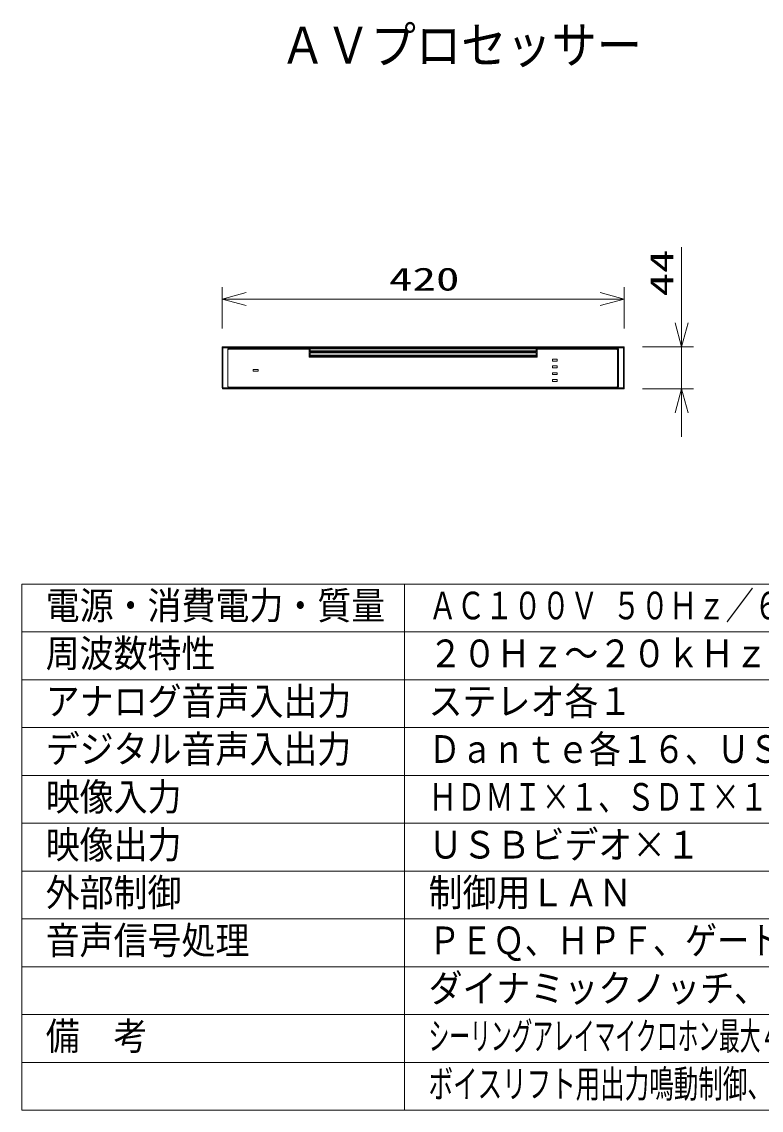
# Model space of a CAD drawing. Units: millimetres on the paper. Extents: x -62 to 64, y -59 to 59.
# Drawn here: x -62.5 to 14.7, y -54.6 to 59.2 of the extents above; entities that cross this region are included whole.
import ezdxf
from ezdxf.enums import TextEntityAlignment as Align

# ---------------------------------------------------------------- set-up
doc = ezdxf.new("R2010")
doc.units = ezdxf.units.MM
for name, color, linetype, lineweight in [('0-0_MOJI1', 7, 'Continuous', 9), ('0-2_WAKU', 4, 'Continuous', 9), ('0-3_GAIKEI', 4, 'Continuous', 9), ('0-4_SUNPO', 7, 'Continuous', 9), ('0-5_0', 7, 'Continuous', 9)]:
    doc.layers.add(name, color=color, linetype=linetype, lineweight=lineweight)
doc.styles.add('ＭＳ ゴシック', font='')
doc.styles.get('ＭＳ ゴシック').set_extended_font_data('MS Gothic')

# ---------------------------------------------------------------- blocks, each defined once
blk = doc.blocks.new('_Open30')
at = {"layer": '0-5_0'}
blk.add_line((0, 0), (-1, 0), dxfattribs=at)
blk.add_lwpolyline([(-1, 0.2679), (0, 0), (-1, -0.2679)], dxfattribs=at)

msp = doc.modelspace()

# ---------------------------------------------------------------- linework, layer by layer
at = {"layer": '0-2_WAKU', "color": 3}
for p, q in [((-62.5, -54.6), (-62.5, 0.4)), ((-62.5, 0.4), (62.5, 0.4)), ((-22.5, -54.6), (-22.5, 0.4)), ((-62.5, -54.6), (62.5, -54.6))]:
    msp.add_line(p, q, dxfattribs=at)
at = {"layer": '0-2_WAKU'}
for p, q in [((-62.5, -4.6), (62.5, -4.6)), ((-62.5, -9.6), (62.5, -9.6)), ((-62.5, -14.6), (62.5, -14.6)), ((-62.5, -19.6), (62.5, -19.6)), ((-62.5, -24.6), (62.5, -24.6)), ((-62.5, -29.6), (62.5, -29.6)), ((-62.5, -34.6), (62.5, -34.6)), ((-62.5, -39.6), (62.5, -39.6)), ((-62.5, -44.6), (62.5, -44.6)), ((-62.5, -49.6), (62.5, -49.6))]:
    msp.add_line(p, q, dxfattribs=at)
at = {"layer": '0-3_GAIKEI'}
for p, q in [((-41.566, 25.116), (-41.566, 20.976)), ((-41.546, 25.078), (0.414, 25.078)), ((-41.496, 20.796), (-41.496, 25.196)), ((-41.496, 25.128), (0.364, 25.128)), ((0.364, 20.796), (0.364, 25.196)), ((0.434, 20.976), (0.434, 25.116)), ((-41.546, 24.823), (-41.566, 24.823)), ((-41.546, 24.246), (-41.566, 24.246)), ((-40.969, 24.946), (-40.965, 24.946)), ((-40.969, 21.046), (-40.969, 24.946)), ((-40.966, 24.876), (-40.966, 21.066)), ((-40.965, 24.884), (-40.965, 24.946)), ((-40.916, 24.999), (-40.916, 24.996)), ((-32.416, 24.999), (-40.916, 24.999)), ((-40.896, 24.946), (-32.536, 24.946)), ((-32.466, 24.876), (-32.466, 24.156)), ((-8.716, 24.999), (-32.416, 24.999)), ((-32.416, 24.106), (-8.716, 24.106)), ((-32.366, 24.662), (-32.366, 24.946)), ((-32.361, 24.946), (-32.366, 24.946)), ((-32.366, 24.662), (-32.356, 24.687)), ((-32.366, 24.662), (-32.202, 24.662)), ((-32.366, 24.2), (-32.366, 24.617)), ((-32.366, 24.617), (-8.766, 24.617)), ((-32.366, 24.2), (-32.356, 24.225)), ((-32.366, 24.2), (-18.252, 24.2)), ((-32.355, 24.326), (-32.365, 24.58)), ((-32.365, 24.58), (-8.766, 24.58)), ((-32.361, 24.946), (-32.355, 24.788)), ((-32.356, 24.687), (-8.776, 24.687)), ((-32.356, 24.225), (-8.776, 24.225)), ((-32.355, 24.788), (-8.776, 24.788)), ((-32.355, 24.717), (-32.355, 24.76)), ((-32.355, 24.76), (-8.777, 24.76)), ((-32.355, 24.717), (-8.777, 24.717)), ((-32.355, 24.326), (-8.776, 24.326)), ((-32.355, 24.255), (-32.355, 24.296)), ((-32.355, 24.296), (-8.777, 24.296)), ((-32.355, 24.255), (-8.777, 24.255)), ((-32.199, 24.676), (-32.202, 24.662)), ((-32.202, 24.662), (-29.967, 24.662)), ((-32.199, 24.214), (-32.202, 24.2)), ((-32.199, 24.676), (-29.97, 24.676)), ((-32.199, 24.214), (-29.97, 24.214)), ((-29.97, 24.676), (-29.967, 24.662)), ((-29.97, 24.214), (-29.967, 24.2)), ((-29.967, 24.662), (-29.839, 24.662)), ((-29.836, 24.676), (-29.839, 24.662)), ((-29.839, 24.662), (-27.605, 24.662)), ((-29.836, 24.214), (-29.839, 24.2)), ((-29.836, 24.676), (-27.608, 24.676)), ((-29.836, 24.214), (-27.608, 24.214)), ((-27.876, 24.662), (-27.876, 24.676)), ((-27.876, 24.2), (-27.876, 24.214)), ((-27.776, 24.662), (-27.776, 24.676)), ((-27.776, 24.2), (-27.776, 24.214)), ((-27.608, 24.676), (-27.605, 24.662)), ((-27.608, 24.214), (-27.605, 24.2)), ((-27.605, 24.662), (-27.477, 24.662)), ((-27.474, 24.676), (-27.477, 24.662)), ((-27.477, 24.662), (-25.242, 24.662)), ((-27.474, 24.214), (-27.477, 24.2)), ((-27.474, 24.676), (-25.245, 24.676)), ((-27.474, 24.214), (-25.245, 24.214)), ((-27.068, 24.2), (-27.056, 24.214)), ((-26.636, 24.676), (-26.65, 24.662)), ((-25.929, 24.209), (-25.936, 24.214)), ((-25.245, 24.676), (-25.242, 24.662)), ((-25.245, 24.214), (-25.242, 24.2)), ((-25.242, 24.662), (-25.114, 24.662)), ((-25.111, 24.676), (-25.114, 24.662)), ((-25.114, 24.662), (-22.816, 24.662)), ((-25.111, 24.214), (-25.114, 24.2)), ((-25.111, 24.676), (-22.883, 24.676)), ((-25.111, 24.214), (-22.883, 24.214)), ((-24.898, 24.676), (-24.869, 24.662)), ((-24.716, 24.676), (-24.702, 24.662)), ((-24.458, 24.2), (-24.454, 24.214)), ((-23.576, 24.676), (-23.576, 24.662)), ((-23.576, 24.214), (-23.576, 24.2)), ((-23.476, 24.676), (-23.476, 24.662)), ((-23.476, 24.214), (-23.476, 24.2)), ((-22.883, 24.676), (-22.88, 24.662)), ((-22.883, 24.214), (-22.88, 24.2)), ((-22.816, 24.662), (-18.252, 24.662)), ((-18.249, 24.676), (-18.252, 24.662)), ((-18.252, 24.662), (-16.017, 24.662)), ((-18.249, 24.214), (-18.252, 24.2)), ((-16.017, 24.2), (-18.252, 24.2)), ((-18.249, 24.676), (-16.02, 24.676)), ((-18.249, 24.214), (-16.02, 24.214)), ((-16.566, 24.2), (-16.566, 24.214)), ((-16.346, 24.214), (-16.346, 24.2)), ((-16.066, 24.2), (-16.066, 24.214)), ((-16.02, 24.676), (-16.017, 24.662)), ((-16.02, 24.214), (-16.017, 24.2)), ((-16.017, 24.662), (-15.889, 24.662)), ((-16.017, 24.2), (-15.889, 24.2)), ((-15.886, 24.676), (-15.889, 24.662)), ((-15.889, 24.662), (-13.655, 24.662)), ((-15.886, 24.214), (-15.889, 24.2)), ((-13.655, 24.2), (-15.889, 24.2)), ((-15.886, 24.676), (-13.658, 24.676)), ((-15.886, 24.214), (-13.658, 24.214)), ((-15.846, 24.214), (-15.846, 24.2)), ((-15.566, 24.2), (-15.566, 24.214)), ((-15.346, 24.214), (-15.346, 24.2)), ((-15.066, 24.2), (-15.066, 24.214)), ((-14.846, 24.214), (-14.846, 24.2)), ((-13.658, 24.676), (-13.655, 24.662)), ((-13.658, 24.214), (-13.655, 24.2)), ((-13.655, 24.662), (-13.527, 24.662)), ((-13.655, 24.2), (-13.527, 24.2)), ((-13.524, 24.676), (-13.527, 24.662)), ((-13.527, 24.662), (-11.292, 24.662)), ((-13.524, 24.214), (-13.527, 24.2)), ((-11.292, 24.2), (-13.527, 24.2)), ((-13.524, 24.676), (-11.295, 24.676)), ((-13.524, 24.214), (-11.295, 24.214)), ((-11.295, 24.676), (-11.292, 24.662)), ((-11.295, 24.214), (-11.292, 24.2)), ((-11.292, 24.662), (-11.164, 24.662)), ((-11.292, 24.2), (-11.164, 24.2)), ((-11.161, 24.676), (-11.164, 24.662)), ((-11.164, 24.662), (-8.93, 24.662)), ((-11.161, 24.214), (-11.164, 24.2)), ((-8.93, 24.2), (-11.164, 24.2)), ((-11.161, 24.676), (-8.933, 24.676)), ((-11.161, 24.214), (-8.933, 24.214)), ((-10.468, 24.2), (-10.466, 24.214)), ((-10.257, 24.2), (-10.255, 24.214)), ((-10.115, 24.2), (-10.102, 24.214)), ((-9.907, 24.676), (-9.906, 24.662)), ((-8.933, 24.676), (-8.93, 24.662)), ((-8.933, 24.214), (-8.93, 24.2)), ((-8.93, 24.662), (-8.766, 24.662)), ((-8.93, 24.2), (-8.766, 24.2)), ((-8.777, 24.717), (-8.777, 24.76)), ((-8.777, 24.255), (-8.777, 24.296)), ((-8.771, 24.946), (-8.776, 24.788)), ((-8.766, 24.662), (-8.776, 24.687)), ((-8.776, 24.326), (-8.766, 24.58)), ((-8.766, 24.2), (-8.776, 24.225)), ((-8.771, 24.946), (-8.766, 24.946)), ((-8.766, 24.662), (-8.766, 24.946)), ((-8.766, 24.2), (-8.766, 24.617)), ((-8.716, 24.999), (-8.716, 24.996)), ((-0.216, 24.999), (-8.716, 24.999)), ((-8.666, 24.156), (-8.666, 24.876)), ((-8.596, 24.946), (-0.336, 24.946)), ((-7.056, 23.908), (-7.056, 23.708)), ((-7.056, 23.908), (-6.556, 23.908)), ((-6.556, 23.708), (-6.556, 23.908)), ((-0.266, 21.066), (-0.266, 24.876)), ((-0.163, 24.946), (-0.166, 24.946)), ((-0.163, 21.046), (-0.163, 24.946)), ((0.434, 24.823), (0.414, 24.823)), ((0.434, 24.246), (0.414, 24.246)), ((-41.551, 23.036), (-41.546, 23.035)), ((-41.551, 22.956), (-41.546, 22.957)), ((-38.316, 22.846), (-38.316, 22.646)), ((-38.316, 22.846), (-37.816, 22.846)), ((-37.816, 22.646), (-37.816, 22.846)), ((-6.556, 23.708), (-7.056, 23.708)), ((-7.056, 23.2), (-7.056, 23)), ((-7.056, 23.2), (-6.556, 23.2)), ((-6.556, 23), (-7.056, 23)), ((-6.556, 23), (-6.556, 23.2)), ((0.419, 23.036), (0.414, 23.035)), ((0.419, 22.956), (0.414, 22.957)), ((0.419, 23.075), (0.42, 23.068)), ((-41.566, 21.747), (-41.546, 21.747)), ((-37.816, 22.646), (-38.316, 22.646)), ((-7.056, 22.492), (-7.056, 22.292)), ((-7.056, 22.492), (-6.556, 22.492)), ((-6.556, 22.292), (-7.056, 22.292)), ((-7.056, 21.784), (-7.056, 21.584)), ((-7.056, 21.784), (-6.556, 21.784)), ((-6.556, 22.292), (-6.556, 22.492)), ((-6.556, 21.584), (-6.556, 21.784)), ((0.414, 21.747), (0.434, 21.747)), ((-41.546, 21.17), (-41.566, 21.17)), ((-41.546, 20.914), (0.414, 20.914)), ((-41.496, 20.864), (0.364, 20.864)), ((-40.969, 21.046), (-40.965, 21.046)), ((-40.965, 21.046), (-40.965, 21.058)), ((-40.916, 20.993), (-0.216, 20.993)), ((-0.336, 20.996), (-40.896, 20.996)), ((-21.278, 20.796), (-21.267, 20.818)), ((-21.266, 20.796), (-21.266, 20.818)), ((-21.187, 20.82), (-19.944, 20.82)), ((-21.074, 20.796), (-21.074, 20.82)), ((-20.057, 20.796), (-20.057, 20.82)), ((-19.866, 20.818), (-19.866, 20.796)), ((-19.853, 20.796), (-19.864, 20.818)), ((-6.556, 21.584), (-7.056, 21.584)), ((-0.328, 20.996), (-0.216, 20.996)), ((-0.216, 20.993), (-0.216, 20.996)), ((0.434, 21.17), (0.414, 21.17))]:
    msp.add_line(p, q, dxfattribs=at)
at = {"layer": '0-3_GAIKEI', "color": 7}
for p, q in [((-41.546, 20.846), (-41.546, 25.146)), ((-41.496, 25.196), (0.364, 25.196)), ((0.414, 20.846), (0.414, 25.146)), ((-21.074, 20.796), (-41.496, 20.796)), ((-19.853, 20.796), (-21.074, 20.796)), ((0.364, 20.796), (-19.853, 20.796))]:
    msp.add_line(p, q, dxfattribs=at)
at = {"layer": '0-3_GAIKEI'}
for points in [[(-32.416, 24.999), (-32.416, 24.996), (-40.916, 24.996)], [(-0.216, 24.999), (-0.216, 24.996), (-8.716, 24.996)], [(-0.163, 21.046), (-0.166, 21.046), (-0.166, 24.946)], [(-40.916, 20.993), (-40.916, 20.996), (-40.903, 20.996)]]:
    msp.add_lwpolyline(points, dxfattribs=at)
for centre, radius in [((-41.551, 23.036), 0.0006), ((0.419, 22.956), 0.0006), ((-21.266, 20.817), 0.0011), ((-19.865, 20.817), 0.0011)]:
    msp.add_circle(centre, radius, dxfattribs=at)
for centre, radius, start, end in [((-41.486, 25.116), 0.08, 122.83979, 180), ((-41.486, 25.116), 0.08, 90, 97.13895), ((0.354, 25.116), 0.08, 82.86105, 90), ((0.354, 25.116), 0.08, 0, 57.16021), ((-40.916, 24.946), 0.0528, 90, 180), ((-40.916, 24.946), 0.0496, 90, 180), ((-40.896, 24.876), 0.07, 90, 180), ((-32.536, 24.876), 0.07, 0, 90), ((-32.416, 24.156), 0.05, 180, 270), ((-32.416, 24.944), 0.0551, 1.94, 90), ((-32.416, 24.946), 0.05, 0, 90), ((-31.322, 24.614), 1.044, 179.83811, 181.87802), ((-33.228, 24.762), 0.873, 359.8733, 1.71918), ((-32.643, 24.709), 0.289, 355.5643, 1.50285), ((-33.19, 24.299), 0.835, 359.8381, 1.87802), ((-32.643, 24.247), 0.289, 355.5643, 1.50285), ((-27.276, 24.036), 0.2, 116.92797, 124.84393), ((-25.676, 23.036), 1.875, 141.06528, 141.6199), ((-25.676, 23.036), 1.875, 118.98537, 119.8669), ((-25.972, 24.725), 0.1, 209.33992, 219.16675), ((-25.676, 23.036), 1.2, 100.90891, 104.04193), ((-25.676, 23.036), 1.2, 75.95807, 79.09109), ((-25.676, 23.036), 1.875, 60.1331, 61.01463), ((-24.076, 24.636), 0.2, 168.42077, 172.53859), ((-24.076, 24.636), 0.15, 164.4766, 170.02922), ((-25.676, 23.036), 1.875, 38.3801, 38.93472), ((-24.076, 24.036), 0.2, 55.15607, 63.07203), ((-24.076, 24.636), 0.15, 9.97078, 15.5234), ((-24.076, 24.636), 0.2, 7.46141, 11.57923), ((-9.94, 24.245), 0.493, 119.07663, 122.30131), ((-9.506, 23.472), 0.758, 101.87939, 106.27701), ((-7.904, 24.762), 0.873, 178.28082, 180.1267), ((-8.488, 24.709), 0.289, 178.49716, 184.43569), ((-8.488, 24.247), 0.289, 178.49716, 184.43569), ((-7.941, 24.299), 0.835, 178.12198, 180.1619), ((-8.716, 24.944), 0.0551, 90, 178.05704), ((-9.81, 24.614), 1.044, 358.12198, 0.1619), ((-8.716, 24.946), 0.05, 90, 180), ((-8.716, 24.156), 0.05, 270, 0), ((-8.596, 24.876), 0.07, 90, 180), ((-0.336, 24.876), 0.07, 0, 90), ((-0.216, 24.946), 0.0528, 0, 90), ((-0.216, 24.946), 0.0496, 0, 90), ((-41.47, 23.046), 0.0828, 181.22704, 182.96488), ((-41.399, 22.944), 0.154, 179.28967, 181.24203), ((-41.247, 23.042), 0.306, 176.33085, 177.19878), ((-41.29, 23.045), 0.262, 177.18906, 178.02595), ((-41.349, 23.047), 0.203, 178.02115, 178.93944), ((-41.394, 23.047), 0.158, 178.93923, 180), ((-41.429, 23.047), 0.123, 180, 181.26398), ((-41.489, 23.045), 0.063, 182.25783, 184.27475), ((-41.502, 23.045), 0.0505, 182.92854, 185.37116), ((-41.525, 23.042), 0.0272, 185.22631, 189.2123), ((-41.515, 23.043), 0.037, 184.22185, 186.94819), ((-41.533, 23.041), 0.0194, 186.84358, 190.87225), ((-41.543, 23.039), 0.0093, 188.26973, 198.69094), ((-41.549, 23.037), 0.0028, 180, 213.31399), ((-41.543, 23.039), 0.0088, 190.58127, 197.74114), ((-41.542, 22.952), 0.0099, 161.05672, 172.81478), ((-41.519, 22.949), 0.0335, 171.63993, 176.65682), ((-41.469, 22.946), 0.0832, 176.49092, 180), ((-41.323, 22.946), 0.23, 181.1926, 182.61477), ((-41.258, 22.949), 0.294, 182.60167, 183.77547), ((-41.192, 22.953), 0.361, 183.7692, 184.77725), ((-41.162, 23.037), 0.391, 174.30665, 175.47191), ((-41.188, 23.039), 0.364, 175.45735, 176.32078), ((-41.55, 23.037), 0.0011, 180, 270), ((-41.55, 22.955), 0.0011, 90, 180), ((-41.147, 22.957), 0.406, 184.76425, 185.69424), ((0.419, 23.037), 0.0011, 270, 0), ((0.417, 22.955), 0.0028, 0, 33.23364), ((0.419, 22.955), 0.0011, 0, 90), ((0.06, 22.953), 0.361, 354.23078, 357.15598), ((0.016, 23.035), 0.406, 4.76425, 5.69424), ((0.06, 23.039), 0.361, 3.7692, 4.77725), ((0.191, 23.046), 0.23, 1.1926, 2.61477), ((0.387, 23.043), 0.0335, 351.63993, 356.65682), ((0.411, 23.04), 0.0099, 341.05672, 352.81478), ((0.411, 22.953), 0.0093, 8.26973, 18.69094), ((0.412, 22.953), 0.0089, 10.5364, 17.68295), ((0.401, 22.951), 0.0196, 6.80508, 10.8266), ((0.37, 22.947), 0.0505, 2.92854, 5.37116), ((0.357, 22.946), 0.0635, 2.22746, 4.24092), ((0.115, 22.949), 0.306, 356.33085, 357.19878), ((0.057, 22.953), 0.364, 355.45735, 356.32078), ((0.031, 22.955), 0.391, 354.30665, 355.47191), ((0.127, 23.043), 0.294, 2.60167, 3.77547), ((0.253, 23.048), 0.168, 358.39003, 3.2076), ((0.267, 23.047), 0.154, 359.28967, 1.24203), ((0.338, 23.046), 0.0832, 356.49092, 0), ((0.394, 22.949), 0.0272, 5.22631, 9.2123), ((0.384, 22.948), 0.0373, 4.18787, 6.90966), ((0.338, 22.946), 0.0828, 1.22704, 2.96488), ((0.298, 22.945), 0.123, 0, 1.26398), ((0.263, 22.945), 0.158, 358.93923, 0), ((0.218, 22.945), 0.203, 358.02115, 358.93944), ((0.159, 22.947), 0.262, 357.18906, 358.02595), ((-41.486, 20.976), 0.08, 180, 221.40819), ((-40.916, 21.046), 0.0528, 180, 270), ((-40.896, 21.066), 0.07, 180, 270), ((-40.916, 21.046), 0.0496, 180, 270), ((-21.262, 20.798), 0.0202, 96.10321, 102.36146), ((-21.254, 20.735), 0.084, 94.43331, 96.80597), ((-21.244, 20.608), 0.211, 93.29016, 94.56668), ((-21.232, 20.41), 0.409, 92.51348, 93.33235), ((-21.22, 20.146), 0.674, 91.94467, 92.53092), ((-21.209, 19.83), 0.99, 91.49965, 91.95321), ((-21.2, 19.491), 1.33, 91.1319, 91.50437), ((-21.194, 19.16), 1.66, 90.81364, 91.13478), ((-21.19, 18.873), 1.948, 90.52686, 90.81556), ((-21.188, 18.661), 2.159, 90.25881, 90.52829), ((-21.187, 18.549), 2.272, 90, 90.25998), ((-21.165, 20.896), 0.1, 270, 311.40962), ((-19.966, 20.896), 0.1, 228.59038, 270), ((-19.944, 18.549), 2.272, 89.74002, 90), ((-19.944, 18.661), 2.159, 89.47171, 89.74119), ((-19.942, 18.873), 1.948, 89.18444, 89.47314), ((-19.938, 19.16), 1.66, 88.86522, 89.18636), ((-19.931, 19.491), 1.33, 88.49563, 88.8681), ((-19.922, 19.83), 0.99, 88.04679, 88.50035), ((-19.911, 20.146), 0.674, 87.46908, 88.05533), ((-19.899, 20.41), 0.409, 86.66765, 87.48652), ((-19.888, 20.608), 0.211, 85.43332, 86.70984), ((-19.877, 20.735), 0.084, 83.19403, 85.56669), ((-19.87, 20.798), 0.0202, 77.63854, 83.89679), ((-0.336, 21.066), 0.07, 270, 0), ((-0.216, 21.046), 0.0528, 270, 0), ((-0.216, 21.046), 0.0496, 270, 0), ((0.354, 20.976), 0.08, 318.58894, 0)]:
    msp.add_arc(centre, radius, start, end, dxfattribs=at)
at = {"layer": '0-3_GAIKEI', "color": 7}
for centre, start, end in [((-41.496, 25.146), 90, 180), ((0.364, 25.146), 0, 90), ((-41.496, 20.846), 180, 270), ((0.364, 20.846), 270, 0)]:
    msp.add_arc(centre, 0.05, start, end, dxfattribs=at)
at = {"layer": '0-3_GAIKEI'}
for centre, major_axis, ratio, start_param, end_param in [((-41.496, 25.078), (-0.05, 0), 0.999391, 4.712389, 6.2831853), ((0.364, 25.078), (0.05, 0), 0.999391, 6.2831853, 7.8539816), ((-9.297, 24.186), (0, -0.105), 0.163038, 4.4389341, 4.5770737), ((-40.76, 22.996), (0, 0.798), 0.996195, 1.4201395, 1.4710747), ((-40.76, 22.996), (0, -0.798), 0.996195, 4.5617326, 4.6126673), ((-40.76, 22.996), (0, -0.798), 0.996195, 4.8121107, 4.8630454), ((-40.76, 22.996), (0, 0.798), 0.996195, 1.670518, 1.7214532), ((-0.371, 22.996), (0, 0.798), 0.996195, 4.8121107, 4.8630538), ((-0.371, 22.996), (0, -0.798), 0.996195, 1.670518, 1.7214607), ((-0.371, 22.996), (0, -0.798), 0.996195, 1.4201319, 1.4710747), ((-0.371, 22.996), (0, 0.798), 0.996195, 4.5617241, 4.6126673), ((-41.496, 20.914), (0.05, 0), 0.999391, 3.1415927, 4.712389), ((0.364, 20.914), (0.05, 0), 0.999391, 4.712389, 6.2831853)]:
    msp.add_ellipse(centre, major_axis=major_axis, ratio=ratio, start_param=start_param, end_param=end_param, dxfattribs=at)
at = {"layer": '0-4_SUNPO'}
for p, q in [((6.434, 27.696), (6.434, 35.613)), ((-41.566, 27.116), (-41.566, 31.446)), ((0.434, 27.116), (0.434, 31.446)), ((-39.066, 30.196), (-2.066, 30.196)), ((2.364, 25.196), (7.684, 25.196)), ((6.434, 20.796), (6.434, 25.196)), ((2.364, 20.796), (7.684, 20.796)), ((6.434, 18.296), (6.434, 15.796))]:
    msp.add_line(p, q, dxfattribs=at)

# ---------------------------------------------------------------- block references
at = {"layer": '0-4_SUNPO', "xscale": 2.5, "yscale": 2.5}
for p, rotation in [((-41.566, 30.196), 180), ((6.434, 25.196), 270), ((6.434, 20.796), 90)]:
    msp.add_blockref('_Open30', p, dxfattribs=dict(at, rotation=rotation))
msp.add_blockref('_Open30', (0.434, 30.196), dxfattribs=at)

# ---------------------------------------------------------------- texts
at = {"layer": '0-0_MOJI1', "style": 'ＭＳ ゴシック'}
for s, height, width, p in [('ＡＶプロセッサー', 3.849, 0.9, (-35.5, 53.66)), ('電源・消費電力・質量', 2.889, 0.9, (-60, -4.155)), ('ＡＣ１００Ｖ ５０Ｈｚ／６０Ｈｚ・２０Ｗ・約２．６ｋｇ', 2.889, 0.75, (-20, -4.155)), ('周波数特性', 2.889, 0.9, (-60, -9.155)), ('２０Ｈｚ～２０ｋＨｚ', 2.889, 0.9, (-20, -9.155)), ('アナログ音声入出力', 2.889, 0.9, (-60, -14.155)), ('ステレオ各１', 2.889, 0.9, (-20, -14.155)), ('デジタル音声入出力', 2.889, 0.9, (-60, -19.155)), ('Ｄａｎｔｅ各１６、ＵＳＢオーディオ ステレオ各１', 2.889, 0.85, (-20, -19.155)), ('映像入力', 2.889, 0.9, (-60, -24.155)), ('ＨＤＭＩ×１、ＳＤＩ×１（設置時に選択、運用中の切替不可)', 2.889, 0.75, (-20, -24.155)), ('映像出力', 2.889, 0.9, (-60, -29.155)), ('ＵＳＢビデオ×１', 2.889, 0.9, (-20, -29.155)), ('外部制御', 2.889, 0.9, (-60, -34.155)), ('制御用ＬＡＮ', 2.889, 0.9, (-20, -34.155)), ('音声信号処理', 2.889, 0.9, (-60, -39.155)), ('ＰＥＱ、ＨＰＦ、ゲート、コンプレッサー、ディレイ、', 2.889, 0.85, (-20, -39.155)), ('ダイナミックノッチ、プリノッチ、オートミキサー', 2.889, 0.9, (-20, -44.155)), ('備\u3000考', 2.889, 0.9, (-60, -49.155)), ('シーリングアレイマイクロホン最大４台接続可能、リモートカメラ最大８台制御可能、', 2.889, 0.55, (-20, -49.155)), ('ボイスリフト用出力鳴動制御、エコーキャンセラー（オプション）', 2.889, 0.65, (-20, -54.155))]:
    msp.add_text(s, height=height, dxfattribs=dict(at, width=width)).set_placement(p, align=Align.BOTTOM_LEFT)
at = {"layer": '0-4_SUNPO', "style": 'ＭＳ ゴシック', "width": 1.5}
msp.add_text('44', height=2.405, rotation=90, dxfattribs=at).set_placement((6.272, 30.464), align=Align.BOTTOM_LEFT)
msp.add_text('420', height=2.405, dxfattribs=at).set_placement((-24.137, 30.358), align=Align.BOTTOM_LEFT)

doc.saveas('drawing.dxf')
